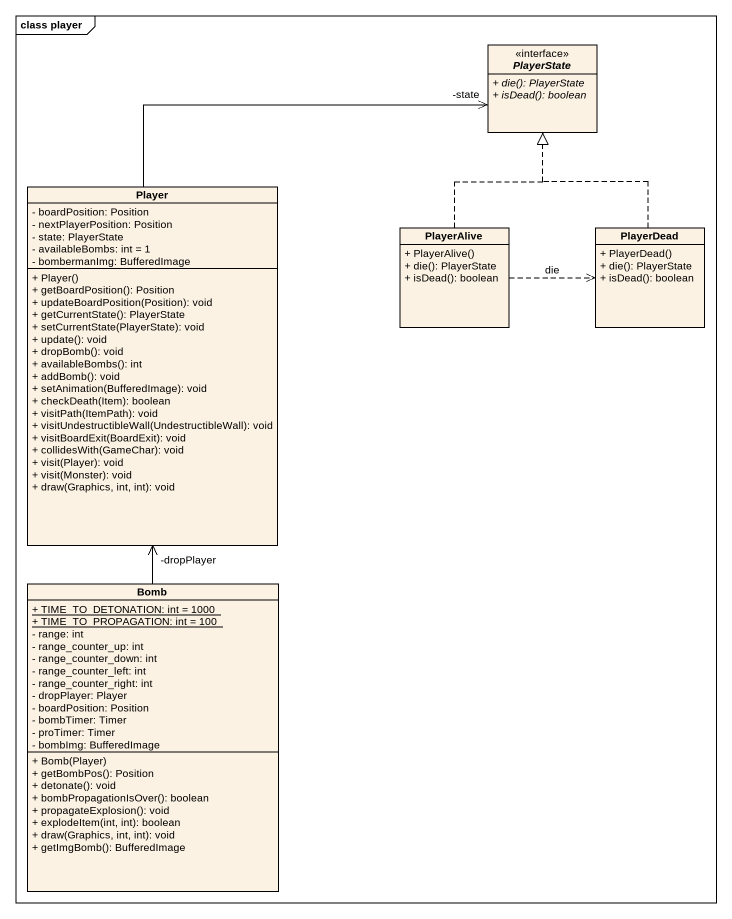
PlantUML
@startuml
mainframe class player
hide circle
hide empty members
skinparam classAttributeIconSize 0
interface PlayerState <<interface>> {
  {abstract} + die(): PlayerState
  {abstract} + isDead(): boolean
}
class Player {
  - boardPosition: Position
  - nextPlayerPosition: Position
  - state: PlayerState
  - availableBombs: int = 1
  - bombermanImg: BufferedImage
  + Player()
  + getBoardPosition(): Position
  + updateBoardPosition(Position): void
  + getCurrentState(): PlayerState
  + setCurrentState(PlayerState): void
  + update(): void
  + dropBomb(): void
  + availableBombs(): int
  + addBomb(): void
  + setAnimation(BufferedImage): void
  + checkDeath(Item): boolean
  + visitPath(ItemPath): void
  + visitUndestructibleWall(UndestructibleWall): void
  + visitBoardExit(BoardExit): void
  + collidesWith(GameChar): void
  + visit(Player): void
  + visit(Monster): void
  + draw(Graphics, int, int): void
}
class PlayerAlive {
  + PlayerAlive()
  + die(): PlayerState
  + isDead(): boolean
}
class PlayerDead {
  + PlayerDead()
  + die(): PlayerState
  + isDead(): boolean
}
class Bomb {
  {static} + TIME_TO_DETONATION: int = 1000
  {static} + TIME_TO_PROPAGATION: int = 100
  - range: int
  - range_counter_up: int
  - range_counter_down: int
  - range_counter_left: int
  - range_counter_right: int
  - dropPlayer: Player
  - boardPosition: Position
  - bombTimer: Timer
  - proTimer: Timer
  - bombImg: BufferedImage
  + Bomb(Player)
  + getBombPos(): Position
  + detonate(): void
  + bombPropagationIsOver(): boolean
  + propagateExplosion(): void
  + explodeItem(int, int): boolean
  + draw(Graphics, int, int): void
  + getImgBomb(): BufferedImage
}
Player -up-> "-state" PlayerState
PlayerAlive .up.|> PlayerState
PlayerAlive .right.> PlayerDead : die
PlayerDead .up.|> PlayerState
Bomb -up-> "-dropPlayer" Player
@enduml
